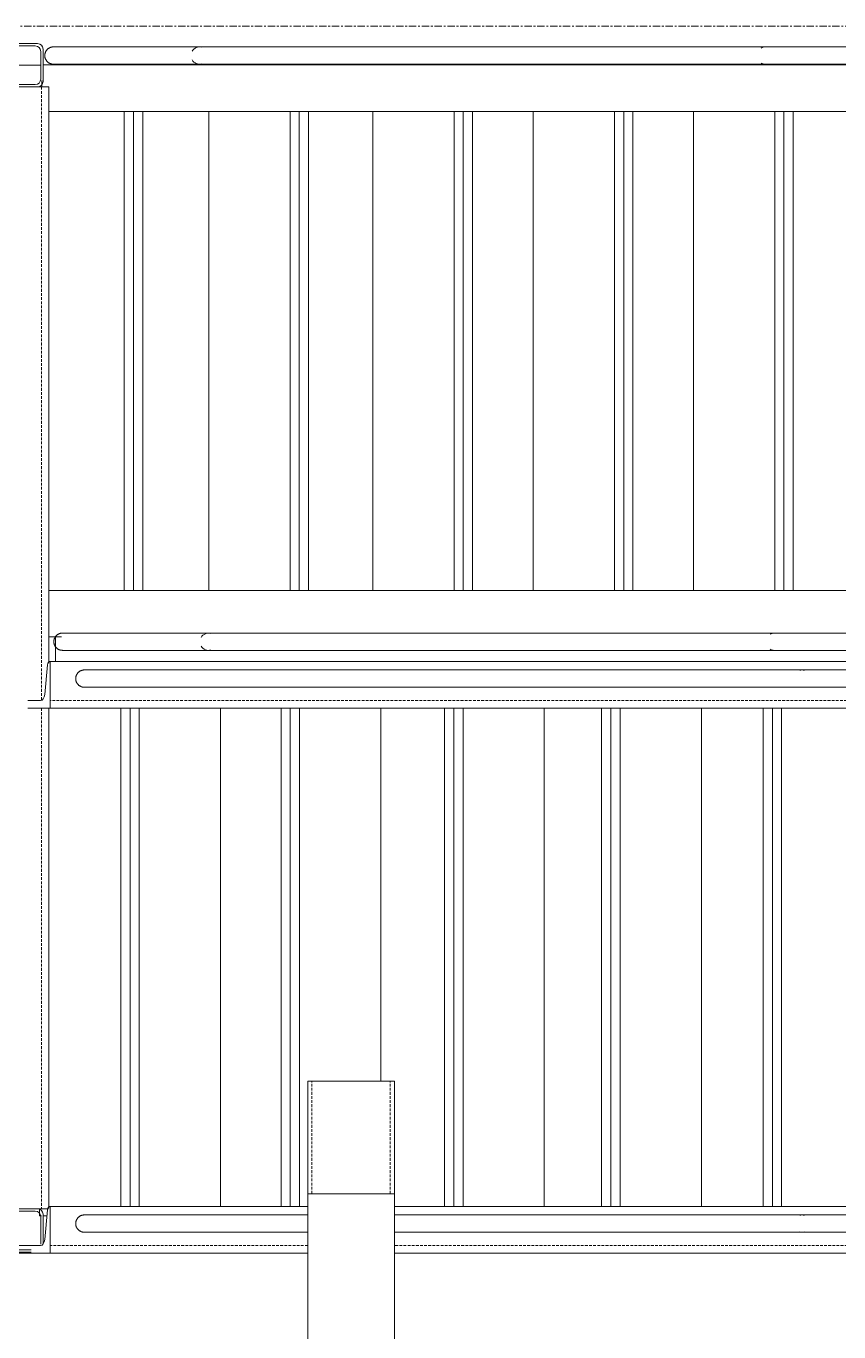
# Model space of a CAD drawing. Header units: centimetres. Extents: x -14291 to 3948, y -1225 to 8033.
# Drawn here: x -12953.8 to -12813, y 5462.3 to 5688.5 of the extents above; entities that cross this region are included whole.
import ezdxf

# ---------------------------------------------------------------- set-up
doc = ezdxf.new("R2010")
doc.units = ezdxf.units.CM
doc.linetypes.add('Grid Line', pattern=[2.2225, 1.27, -0.3175, 0.3175, -0.3175])
doc.linetypes.add('Hidden', pattern=[0.714375, 0.47625, -0.238125])
for name, color, linetype, lineweight in [('A-FLOR-HRAL', 7, 'Continuous', 9), ('S-BEAM', 7, 'Continuous', 9), ('S-COLS', 7, 'Continuous', 9), ('S-GRID', 7, 'Continuous', 9)]:
    doc.layers.add(name, color=color, linetype=linetype, lineweight=lineweight)

# ---------------------------------------------------------------- blocks, each defined once
blk = doc.blocks.new('C Shapes - C8x16-1788166-N01 - Planta Envigados')
at = {"layer": 'S-BEAM'}
for p, q in [((-13251.33, 5480.3), (-13251.16, 5480.3)), ((-13251.33, 5480.3), (-13251.33, 5460.83)), ((-13250.53, 5480.3), (-13251.16, 5480.3)), ((-13250.53, 5480.3), (-13250.01, 5480.3)), ((-13250.01, 5480.3), (-13248.76, 5480.3)), ((-13248.76, 5480.3), (-13238.9, 5480.3)), ((-13238.9, 5480.3), (-13237.64, 5480.3)), ((-13237.64, 5480.3), (-13237.13, 5480.3)), ((-13236.5, 5480.3), (-13237.13, 5480.3)), ((-13236.5, 5480.3), (-13236.33, 5480.3)), ((-13236.33, 5480.3), (-13236.33, 5460.83))]:
    blk.add_line(p, q, dxfattribs=at)
at = {"layer": 'S-BEAM', "linetype": 'Hidden'}
for p, q in [((-13250.62, 5460.83), (-13250.62, 5480.3)), ((-13237.04, 5460.83), (-13237.04, 5480.3))]:
    blk.add_line(p, q, dxfattribs=at)
blk = doc.blocks.new('HSS Rectangular-Column - 75 x 75-1752346-N01 - Planta Envigados')
at = {"layer": 'S-COLS'}
for p, q in [((-3.75, -0.17), (-3.75, 2.8)), ((-3.35, 2.4), (-3.35, -0.17)), ((-2.8, 3.75), (2.8, 3.75)), ((2.4, 3.35), (-2.4, 3.35)), ((3.35, -2.4), (3.35, 2.4)), ((3.75, 2.8), (3.75, -2.8)), ((2.8, -3.75), (-2.8, -3.75)), ((-2.4, -3.35), (2.4, -3.35))]:
    blk.add_line(p, q, dxfattribs=at)
for centre, radius, start, end in [((-2.8, 2.8), 0.95, 90, 180), ((-2.8, 2.8), 0.95, 90, 180), ((-2.4, 2.4), 0.952, 90, 180), ((-2.4, 2.4), 0.952, 90, 180), ((2.4, 2.4), 0.953, 360, 90), ((2.4, 2.4), 0.953, 360, 90), ((2.8, 2.8), 0.95, 360, 90), ((2.8, 2.8), 0.95, 360, 90), ((-2.8, -2.8), 0.95, 180.9043, 270), ((-2.4, -2.4), 0.952, 210, 270), ((-2.8, -2.8), 0.95, 247.0538, 270), ((-2.4, -2.4), 0.952, 240, 270), ((2.4, -2.4), 0.952, 270, 360), ((2.8, -2.8), 0.95, 270, 360)]:
    blk.add_arc(centre, radius, start, end, dxfattribs=at)
blk = doc.blocks.new('HSS Rectangular-Column - 75 x 75-V64-N01 - Planta Envigados')
at = {"layer": 'S-COLS'}
for p, q in [((-3.75, -2.8), (-3.75, 2.8)), ((-3.35, 2.4), (-3.35, -2.4)), ((-2.8, 3.75), (2.8, 3.75)), ((2.4, 3.35), (-2.4, 3.35)), ((3.35, -2.4), (3.35, 2.4)), ((3.75, 2.8), (3.75, -2.37)), ((1.67, -3.75), (-2.8, -3.75)), ((-2.4, -3.35), (1.67, -3.35))]:
    blk.add_line(p, q, dxfattribs=at)
for centre, radius, start, end in [((-2.8, 2.8), 0.95, 90, 180), ((-2.4, 2.4), 0.952, 90, 180), ((2.4, 2.4), 0.953, 360, 90), ((2.8, 2.8), 0.95, 360, 90), ((-2.8, -2.8), 0.95, 180, 270), ((-2.4, -2.4), 0.953, 180, 270)]:
    blk.add_arc(centre, radius, start, end, dxfattribs=at)
blk = doc.blocks.new('C Shapes - C12X25-V66-N01 - Planta Envigados')
at = {"layer": 'S-BEAM'}
for p, q in [((-94.71, -0.24), (-94.71, 1.71)), ((-94.71, 1.71), (5.13, 1.71)), ((12.91, 1.71), (99.54, 1.71)), ((99.64, 1.63), (99.64, -0.24)), ((-94.71, -6.34), (-94.71, -5.84)), ((99.64, -6.34), (-94.71, -6.34)), ((99.64, -5.84), (99.64, -6.34))]:
    blk.add_line(p, q, dxfattribs=at)
at = {"layer": 'S-BEAM', "linetype": 'Hidden'}
for p, q in [((-94.71, 0.42), (11.71, 0.42)), ((12.91, 0.42), (99.64, 0.42))]:
    blk.add_line(p, q, dxfattribs=at)
blk = doc.blocks.new('Railings 6 - Railings 6-1757785-N01 - Planta Envigados')
at = {"layer": 'A-FLOR-HRAL', "color": 8, "true_color": 0x808080}
for p, q in [((-12713.62, 5681.75), (-12945.29, 5681.75)), ((-12945.29, 5678.75), (-12713.62, 5678.75))]:
    blk.add_line(p, q, dxfattribs=at)
at = {"layer": 'A-FLOR-HRAL', "color": 8, "true_color": 0x808080, "flags": 128}
for points in [[(-12950.19, 5680.25), (-12950.19, 5680.31), (-12950.19, 5680.37), (-12950.18, 5680.43), (-12950.17, 5680.49), (-12950.16, 5680.55), (-12950.15, 5680.61), (-12950.13, 5680.67), (-12950.11, 5680.73), (-12950.09, 5680.78), (-12950.07, 5680.84), (-12950.05, 5680.89), (-12950.02, 5680.95), (-12949.99, 5681), (-12949.96, 5681.05), (-12949.93, 5681.1), (-12949.89, 5681.15), (-12949.86, 5681.2), (-12949.82, 5681.24), (-12949.78, 5681.29), (-12949.74, 5681.33), (-12949.69, 5681.37), (-12949.65, 5681.41), (-12949.6, 5681.45), (-12949.55, 5681.48), (-12949.5, 5681.52), (-12949.45, 5681.55), (-12949.4, 5681.58), (-12949.34, 5681.6), (-12949.29, 5681.63), (-12949.23, 5681.65), (-12949.18, 5681.67), (-12949.12, 5681.69), (-12949.06, 5681.71), (-12949, 5681.72), (-12948.95, 5681.73), (-12948.89, 5681.74), (-12948.83, 5681.75), (-12948.77, 5681.75), (-12948.71, 5681.75), (-12948.69, 5681.75)], [(-12948.69, 5678.75), (-12948.75, 5678.76), (-12948.81, 5678.76), (-12948.87, 5678.76), (-12948.93, 5678.77), (-12948.99, 5678.78), (-12949.05, 5678.8), (-12949.1, 5678.81), (-12949.16, 5678.83), (-12949.22, 5678.85), (-12949.27, 5678.87), (-12949.33, 5678.9), (-12949.38, 5678.92), (-12949.44, 5678.95), (-12949.49, 5678.98), (-12949.54, 5679.02), (-12949.59, 5679.05), (-12949.63, 5679.09), (-12949.68, 5679.13), (-12949.72, 5679.17), (-12949.77, 5679.21), (-12949.81, 5679.25), (-12949.85, 5679.3), (-12949.88, 5679.35), (-12949.92, 5679.39), (-12949.95, 5679.44), (-12949.98, 5679.49), (-12950.01, 5679.55), (-12950.04, 5679.6), (-12950.07, 5679.66), (-12950.09, 5679.71), (-12950.11, 5679.77), (-12950.13, 5679.82), (-12950.14, 5679.88), (-12950.16, 5679.94), (-12950.17, 5680), (-12950.18, 5680.06), (-12950.18, 5680.12), (-12950.19, 5680.18), (-12950.19, 5680.24), (-12950.19, 5680.25)], [(-12945.29, 5681.75), (-12945.54, 5681.75), (-12945.8, 5681.75), (-12946.04, 5681.75), (-12946.27, 5681.75), (-12946.5, 5681.75), (-12946.71, 5681.75), (-12946.92, 5681.75), (-12947.11, 5681.75), (-12947.3, 5681.75), (-12947.47, 5681.75), (-12947.64, 5681.75), (-12947.79, 5681.75), (-12947.93, 5681.75), (-12948.06, 5681.75), (-12948.18, 5681.75), (-12948.29, 5681.75), (-12948.38, 5681.75), (-12948.46, 5681.75), (-12948.53, 5681.75), (-12948.59, 5681.75), (-12948.63, 5681.75), (-12948.67, 5681.75), (-12948.68, 5681.75), (-12948.69, 5681.75)], [(-12948.69, 5681.75), (-12948.68, 5681.75), (-12948.66, 5681.75), (-12948.63, 5681.75), (-12948.59, 5681.75), (-12948.53, 5681.75), (-12948.46, 5681.75), (-12948.38, 5681.75), (-12948.28, 5681.75), (-12948.18, 5681.75), (-12948.06, 5681.75), (-12947.93, 5681.75), (-12947.79, 5681.75), (-12947.63, 5681.75), (-12947.47, 5681.75), (-12947.29, 5681.75), (-12947.11, 5681.75), (-12946.91, 5681.75), (-12946.7, 5681.75), (-12946.49, 5681.75), (-12946.26, 5681.75), (-12946.03, 5681.75), (-12945.79, 5681.75), (-12945.54, 5681.75)], [(-12948.69, 5678.75), (-12948.68, 5678.75), (-12948.66, 5678.75), (-12948.63, 5678.75), (-12948.59, 5678.75), (-12948.53, 5678.75), (-12948.46, 5678.75), (-12948.38, 5678.75), (-12948.28, 5678.75), (-12948.18, 5678.75), (-12948.06, 5678.75), (-12947.93, 5678.75), (-12947.79, 5678.75), (-12947.63, 5678.75), (-12947.47, 5678.75), (-12947.29, 5678.75), (-12947.11, 5678.75), (-12946.91, 5678.75), (-12946.7, 5678.75), (-12946.49, 5678.75), (-12946.26, 5678.75), (-12946.03, 5678.75), (-12945.79, 5678.75), (-12945.54, 5678.75), (-12945.29, 5678.75)], [(-12945.39, 5678.75), (-12945.64, 5678.75), (-12945.89, 5678.75), (-12946.13, 5678.75), (-12946.36, 5678.75), (-12946.58, 5678.75), (-12946.79, 5678.75), (-12947, 5678.75), (-12947.19, 5678.75), (-12947.37, 5678.75), (-12947.54, 5678.75), (-12947.7, 5678.75), (-12947.85, 5678.75), (-12947.99, 5678.75), (-12948.11, 5678.75), (-12948.22, 5678.75), (-12948.33, 5678.75), (-12948.42, 5678.75), (-12948.49, 5678.75), (-12948.56, 5678.75), (-12948.61, 5678.75), (-12948.65, 5678.75), (-12948.67, 5678.75), (-12948.69, 5678.75), (-12948.69, 5678.75)]]:
    blk.add_lwpolyline(points, dxfattribs=at)
at = {"layer": 'A-FLOR-HRAL', "color": 8, "true_color": 0x808080}
for centre, start, end in [((-12923.37, 5680.25), 75, 150), ((-12825.36, 5680.25), 90, 120), ((-12923.37, 5680.25), 210, 285), ((-12825.36, 5680.25), 240, 270)]:
    blk.add_arc(centre, 1.5, start, end, dxfattribs=at)
blk = doc.blocks.new('C Shapes - C12X25-V70-N01 - Planta Envigados')
at = {"layer": 'S-BEAM'}
for p, q in [((0.56, 1.71), (4.85, 1.71)), ((-98.46, -6.34), (-98.46, -0.87)), ((-98.1, -6.34), (-98.46, -6.34)), ((-97.46, -6.34), (-97.86, -6.34)), ((-96.33, -6.34), (-96.65, -6.34)), ((-95.09, -6.34), (-95.92, -6.34))]:
    blk.add_line(p, q, dxfattribs=at)
blk = doc.blocks.new('C Shapes - C12X25-1759686-N01 - Planta Envigados')
at = {"layer": 'S-BEAM', "linetype": 'Hidden'}
blk.add_line((-12694.42, 5571.69), (-12949.6, 5571.69), dxfattribs=at)
blk = doc.blocks.new('Railings 12 - Railings 6-1759811-N01 - Planta Envigados')
at = {"layer": 'A-FLOR-HRAL', "color": 8, "true_color": 0x808080}
for p, q in [((-12958.19, 5681.75), (-12967.39, 5681.75)), ((-12726.52, 5681.75), (-12958.19, 5681.75)), ((-12967.39, 5678.75), (-12958.19, 5678.75)), ((-12958.19, 5678.75), (-12726.52, 5678.75))]:
    blk.add_line(p, q, dxfattribs=at)
at = {"layer": 'A-FLOR-HRAL', "color": 8, "true_color": 0x808080, "flags": 128}
for points in [[(-12972.29, 5680.25), (-12972.29, 5680.31), (-12972.28, 5680.37), (-12972.28, 5680.43), (-12972.27, 5680.49), (-12972.26, 5680.55), (-12972.25, 5680.61), (-12972.23, 5680.67), (-12972.21, 5680.73), (-12972.19, 5680.78), (-12972.17, 5680.84), (-12972.15, 5680.89), (-12972.12, 5680.95), (-12972.09, 5681), (-12972.06, 5681.05), (-12972.03, 5681.1), (-12971.99, 5681.15), (-12971.96, 5681.2), (-12971.92, 5681.24), (-12971.88, 5681.29), (-12971.83, 5681.33), (-12971.79, 5681.37), (-12971.74, 5681.41), (-12971.7, 5681.45), (-12971.65, 5681.48), (-12971.6, 5681.52), (-12971.55, 5681.55), (-12971.5, 5681.58), (-12971.44, 5681.6), (-12971.39, 5681.63), (-12971.33, 5681.65), (-12971.28, 5681.67), (-12971.22, 5681.69), (-12971.16, 5681.71), (-12971.1, 5681.72), (-12971.04, 5681.73), (-12970.98, 5681.74), (-12970.92, 5681.75), (-12970.86, 5681.75), (-12970.8, 5681.75), (-12970.79, 5681.75)], [(-12970.79, 5678.75), (-12970.85, 5678.76), (-12970.91, 5678.76), (-12970.97, 5678.76), (-12971.03, 5678.77), (-12971.09, 5678.78), (-12971.15, 5678.8), (-12971.2, 5678.81), (-12971.26, 5678.83), (-12971.32, 5678.85), (-12971.37, 5678.87), (-12971.43, 5678.9), (-12971.48, 5678.92), (-12971.53, 5678.95), (-12971.59, 5678.98), (-12971.64, 5679.02), (-12971.68, 5679.05), (-12971.73, 5679.09), (-12971.78, 5679.13), (-12971.82, 5679.17), (-12971.86, 5679.21), (-12971.91, 5679.25), (-12971.94, 5679.3), (-12971.98, 5679.35), (-12972.02, 5679.39), (-12972.05, 5679.44), (-12972.08, 5679.49), (-12972.11, 5679.55), (-12972.14, 5679.6), (-12972.16, 5679.66), (-12972.19, 5679.71), (-12972.21, 5679.77), (-12972.23, 5679.82), (-12972.24, 5679.88), (-12972.26, 5679.94), (-12972.27, 5680), (-12972.28, 5680.06), (-12972.28, 5680.12), (-12972.29, 5680.18), (-12972.29, 5680.24), (-12972.29, 5680.25)], [(-12970.79, 5681.75), (-12970.78, 5681.75), (-12970.76, 5681.75), (-12970.73, 5681.75), (-12970.69, 5681.75), (-12970.63, 5681.75), (-12970.56, 5681.75), (-12970.48, 5681.75), (-12970.38, 5681.75), (-12970.28, 5681.75), (-12970.16, 5681.75), (-12970.03, 5681.75), (-12969.88, 5681.75), (-12969.73, 5681.75), (-12969.57, 5681.75), (-12969.39, 5681.75), (-12969.21, 5681.75), (-12969.01, 5681.75), (-12968.8, 5681.75), (-12968.59, 5681.75), (-12968.36, 5681.75), (-12968.13, 5681.75), (-12967.89, 5681.75), (-12967.64, 5681.75), (-12967.39, 5681.75)], [(-12958.19, 5681.75), (-12958.46, 5681.75), (-12958.73, 5681.75), (-12959.01, 5681.75), (-12959.29, 5681.75), (-12959.58, 5681.75), (-12959.88, 5681.75), (-12960.18, 5681.75), (-12960.49, 5681.75), (-12960.79, 5681.75), (-12961.1, 5681.75), (-12961.42, 5681.75), (-12961.74, 5681.75), (-12962.05, 5681.75), (-12962.37, 5681.75), (-12962.69, 5681.75), (-12963.01, 5681.75), (-12963.33, 5681.75), (-12963.65, 5681.75), (-12963.97, 5681.75), (-12964.28, 5681.75), (-12964.6, 5681.75), (-12964.91, 5681.75), (-12965.21, 5681.75), (-12965.52, 5681.75), (-12965.81, 5681.75), (-12966.11, 5681.75), (-12966.4, 5681.75), (-12966.68, 5681.75), (-12966.96, 5681.75), (-12967.23, 5681.75), (-12967.49, 5681.75), (-12967.74, 5681.75), (-12967.99, 5681.75), (-12968.23, 5681.75), (-12968.46, 5681.75), (-12968.68, 5681.75), (-12968.89, 5681.75), (-12969.09, 5681.75), (-12969.29, 5681.75), (-12969.47, 5681.75), (-12969.64, 5681.75), (-12969.8, 5681.75), (-12969.95, 5681.75), (-12970.08, 5681.75), (-12970.21, 5681.75), (-12970.32, 5681.75), (-12970.42, 5681.75), (-12970.51, 5681.75), (-12970.59, 5681.75), (-12970.66, 5681.75), (-12970.71, 5681.75), (-12970.75, 5681.75), (-12970.77, 5681.75), (-12970.79, 5681.75), (-12970.79, 5681.75)], [(-12967.39, 5678.75), (-12967.64, 5678.75), (-12967.89, 5678.75), (-12968.14, 5678.75), (-12968.37, 5678.75), (-12968.59, 5678.75), (-12968.81, 5678.75), (-12969.02, 5678.75), (-12969.21, 5678.75), (-12969.4, 5678.75), (-12969.57, 5678.75), (-12969.74, 5678.75), (-12969.89, 5678.75), (-12970.03, 5678.75), (-12970.16, 5678.75), (-12970.28, 5678.75), (-12970.39, 5678.75), (-12970.48, 5678.75), (-12970.56, 5678.75), (-12970.63, 5678.75), (-12970.69, 5678.75), (-12970.73, 5678.75), (-12970.76, 5678.75), (-12970.78, 5678.75), (-12970.79, 5678.75)], [(-12970.79, 5678.75), (-12970.78, 5678.75), (-12970.76, 5678.75), (-12970.73, 5678.75), (-12970.69, 5678.75), (-12970.63, 5678.75), (-12970.56, 5678.75), (-12970.48, 5678.75), (-12970.38, 5678.75), (-12970.28, 5678.75), (-12970.16, 5678.75), (-12970.03, 5678.75), (-12969.88, 5678.75), (-12969.73, 5678.75), (-12969.57, 5678.75), (-12969.39, 5678.75), (-12969.21, 5678.75), (-12969.01, 5678.75), (-12968.8, 5678.75), (-12968.59, 5678.75), (-12968.36, 5678.75), (-12968.13, 5678.75), (-12967.89, 5678.75), (-12967.64, 5678.75), (-12967.38, 5678.75), (-12967.11, 5678.75), (-12966.84, 5678.75), (-12966.56, 5678.75), (-12966.27, 5678.75), (-12965.98, 5678.75), (-12965.69, 5678.75), (-12965.39, 5678.75), (-12965.08, 5678.75), (-12964.77, 5678.75), (-12964.46, 5678.75), (-12964.15, 5678.75), (-12963.83, 5678.75), (-12963.51, 5678.75), (-12963.19, 5678.75), (-12962.88, 5678.75), (-12962.56, 5678.75), (-12962.24, 5678.75), (-12961.92, 5678.75), (-12961.6, 5678.75), (-12961.28, 5678.75), (-12960.97, 5678.75), (-12960.66, 5678.75), (-12960.35, 5678.75), (-12960.05, 5678.75), (-12959.75, 5678.75), (-12959.46, 5678.75), (-12959.17, 5678.75), (-12958.89, 5678.75), (-12958.61, 5678.75), (-12958.34, 5678.75), (-12958.19, 5678.75)]]:
    blk.add_lwpolyline(points, dxfattribs=at)
at = {"layer": 'A-FLOR-HRAL', "color": 8, "true_color": 0x808080}
for start, end in [(75, 105), (255, 285)]:
    blk.add_arc((-12846.45, 5680.25), 1.5, start, end, dxfattribs=at)
blk = doc.blocks.new('C Shapes - C12X25-V71-N01 - Planta Envigados')
at = {"layer": 'S-BEAM', "linetype": 'Hidden'}
for p, q in [((-12904.97, 5477.28), (-12949.6, 5477.28)), ((-12691.45, 5477.28), (-12889.97, 5477.28))]:
    blk.add_line(p, q, dxfattribs=at)
blk = doc.blocks.new('Railings 14 - Railings 6-1760021-N01 - Planta Envigados')
at = {"layer": 'A-FLOR-HRAL', "color": 8, "true_color": 0x808080}
for p, q in [((-12958.19, 5681.75), (-12967.39, 5681.75)), ((-12932.09, 5681.75), (-12958.19, 5681.75)), ((-12726.52, 5681.75), (-12917.09, 5681.75)), ((-12967.39, 5678.75), (-12958.19, 5678.75)), ((-12958.19, 5678.75), (-12932.09, 5678.75)), ((-12917.09, 5678.75), (-12726.52, 5678.75))]:
    blk.add_line(p, q, dxfattribs=at)
at = {"layer": 'A-FLOR-HRAL', "color": 8, "true_color": 0x808080, "flags": 128}
for points in [[(-12972.29, 5680.25), (-12972.29, 5680.31), (-12972.28, 5680.37), (-12972.28, 5680.43), (-12972.27, 5680.49), (-12972.26, 5680.55), (-12972.25, 5680.61), (-12972.23, 5680.67), (-12972.21, 5680.73), (-12972.19, 5680.78), (-12972.17, 5680.84), (-12972.15, 5680.89), (-12972.12, 5680.95), (-12972.09, 5681), (-12972.06, 5681.05), (-12972.03, 5681.1), (-12971.99, 5681.15), (-12971.96, 5681.2), (-12971.92, 5681.24), (-12971.88, 5681.29), (-12971.83, 5681.33), (-12971.79, 5681.37), (-12971.74, 5681.41), (-12971.7, 5681.45), (-12971.65, 5681.48), (-12971.6, 5681.52), (-12971.55, 5681.55), (-12971.5, 5681.58), (-12971.44, 5681.6), (-12971.39, 5681.63), (-12971.33, 5681.65), (-12971.28, 5681.67), (-12971.22, 5681.69), (-12971.16, 5681.71), (-12971.1, 5681.72), (-12971.04, 5681.73), (-12970.98, 5681.74), (-12970.92, 5681.75), (-12970.86, 5681.75), (-12970.8, 5681.75), (-12970.79, 5681.75)], [(-12970.79, 5678.75), (-12970.85, 5678.76), (-12970.91, 5678.76), (-12970.97, 5678.76), (-12971.03, 5678.77), (-12971.09, 5678.78), (-12971.15, 5678.8), (-12971.2, 5678.81), (-12971.26, 5678.83), (-12971.32, 5678.85), (-12971.37, 5678.87), (-12971.43, 5678.9), (-12971.48, 5678.92), (-12971.53, 5678.95), (-12971.59, 5678.98), (-12971.64, 5679.02), (-12971.68, 5679.05), (-12971.73, 5679.09), (-12971.78, 5679.13), (-12971.82, 5679.17), (-12971.86, 5679.21), (-12971.91, 5679.25), (-12971.94, 5679.3), (-12971.98, 5679.35), (-12972.02, 5679.39), (-12972.05, 5679.44), (-12972.08, 5679.49), (-12972.11, 5679.55), (-12972.14, 5679.6), (-12972.16, 5679.66), (-12972.19, 5679.71), (-12972.21, 5679.77), (-12972.23, 5679.82), (-12972.24, 5679.88), (-12972.26, 5679.94), (-12972.27, 5680), (-12972.28, 5680.06), (-12972.28, 5680.12), (-12972.29, 5680.18), (-12972.29, 5680.24), (-12972.29, 5680.25)], [(-12970.79, 5681.75), (-12970.78, 5681.75), (-12970.76, 5681.75), (-12970.73, 5681.75), (-12970.69, 5681.75), (-12970.63, 5681.75), (-12970.56, 5681.75), (-12970.48, 5681.75), (-12970.38, 5681.75), (-12970.28, 5681.75), (-12970.16, 5681.75), (-12970.03, 5681.75), (-12969.88, 5681.75), (-12969.73, 5681.75), (-12969.57, 5681.75), (-12969.39, 5681.75), (-12969.21, 5681.75), (-12969.01, 5681.75), (-12968.8, 5681.75), (-12968.59, 5681.75), (-12968.36, 5681.75), (-12968.13, 5681.75), (-12967.89, 5681.75), (-12967.64, 5681.75), (-12967.39, 5681.75)], [(-12958.19, 5681.75), (-12958.46, 5681.75), (-12958.73, 5681.75), (-12959.01, 5681.75), (-12959.29, 5681.75), (-12959.58, 5681.75), (-12959.88, 5681.75), (-12960.18, 5681.75), (-12960.49, 5681.75), (-12960.79, 5681.75), (-12961.1, 5681.75), (-12961.42, 5681.75), (-12961.74, 5681.75), (-12962.05, 5681.75), (-12962.37, 5681.75), (-12962.69, 5681.75), (-12963.01, 5681.75), (-12963.33, 5681.75), (-12963.65, 5681.75), (-12963.97, 5681.75), (-12964.28, 5681.75), (-12964.6, 5681.75), (-12964.91, 5681.75), (-12965.21, 5681.75), (-12965.52, 5681.75), (-12965.81, 5681.75), (-12966.11, 5681.75), (-12966.4, 5681.75), (-12966.68, 5681.75), (-12966.96, 5681.75), (-12967.23, 5681.75), (-12967.49, 5681.75), (-12967.74, 5681.75), (-12967.99, 5681.75), (-12968.23, 5681.75), (-12968.46, 5681.75), (-12968.68, 5681.75), (-12968.89, 5681.75), (-12969.09, 5681.75), (-12969.29, 5681.75), (-12969.47, 5681.75), (-12969.64, 5681.75), (-12969.8, 5681.75), (-12969.95, 5681.75), (-12970.08, 5681.75), (-12970.21, 5681.75), (-12970.32, 5681.75), (-12970.42, 5681.75), (-12970.51, 5681.75), (-12970.59, 5681.75), (-12970.66, 5681.75), (-12970.71, 5681.75), (-12970.75, 5681.75), (-12970.77, 5681.75), (-12970.79, 5681.75), (-12970.79, 5681.75)], [(-12967.39, 5678.75), (-12967.64, 5678.75), (-12967.89, 5678.75), (-12968.14, 5678.75), (-12968.37, 5678.75), (-12968.59, 5678.75), (-12968.81, 5678.75), (-12969.02, 5678.75), (-12969.21, 5678.75), (-12969.4, 5678.75), (-12969.57, 5678.75), (-12969.74, 5678.75), (-12969.89, 5678.75), (-12970.03, 5678.75), (-12970.16, 5678.75), (-12970.28, 5678.75), (-12970.39, 5678.75), (-12970.48, 5678.75), (-12970.56, 5678.75), (-12970.63, 5678.75), (-12970.69, 5678.75), (-12970.73, 5678.75), (-12970.76, 5678.75), (-12970.78, 5678.75), (-12970.79, 5678.75)], [(-12970.79, 5678.75), (-12970.78, 5678.75), (-12970.76, 5678.75), (-12970.73, 5678.75), (-12970.69, 5678.75), (-12970.63, 5678.75), (-12970.56, 5678.75), (-12970.48, 5678.75), (-12970.38, 5678.75), (-12970.28, 5678.75), (-12970.16, 5678.75), (-12970.03, 5678.75), (-12969.88, 5678.75), (-12969.73, 5678.75), (-12969.57, 5678.75), (-12969.39, 5678.75), (-12969.21, 5678.75), (-12969.01, 5678.75), (-12968.8, 5678.75), (-12968.59, 5678.75), (-12968.36, 5678.75), (-12968.13, 5678.75), (-12967.89, 5678.75), (-12967.64, 5678.75), (-12967.38, 5678.75), (-12967.11, 5678.75), (-12966.84, 5678.75), (-12966.56, 5678.75), (-12966.27, 5678.75), (-12965.98, 5678.75), (-12965.69, 5678.75), (-12965.39, 5678.75), (-12965.08, 5678.75), (-12964.77, 5678.75), (-12964.46, 5678.75), (-12964.15, 5678.75), (-12963.83, 5678.75), (-12963.51, 5678.75), (-12963.19, 5678.75), (-12962.88, 5678.75), (-12962.56, 5678.75), (-12962.24, 5678.75), (-12961.92, 5678.75), (-12961.6, 5678.75), (-12961.28, 5678.75), (-12960.97, 5678.75), (-12960.66, 5678.75), (-12960.35, 5678.75), (-12960.05, 5678.75), (-12959.75, 5678.75), (-12959.46, 5678.75), (-12959.17, 5678.75), (-12958.89, 5678.75), (-12958.61, 5678.75), (-12958.34, 5678.75), (-12958.19, 5678.75)]]:
    blk.add_lwpolyline(points, dxfattribs=at)
at = {"layer": 'A-FLOR-HRAL', "color": 8, "true_color": 0x808080}
for start, end in [(75, 105), (255, 285)]:
    blk.add_arc((-12846.45, 5680.25), 1.5, start, end, dxfattribs=at)
blk = doc.blocks.new('Railings 7 - Railings 6-1760190-N01 - Planta Envigados')
at = {"layer": 'A-FLOR-HRAL', "color": 8, "true_color": 0x808080}
for p, q in [((-12713.62, 5681.75), (-12945.29, 5681.75)), ((-12945.29, 5678.75), (-12713.62, 5678.75))]:
    blk.add_line(p, q, dxfattribs=at)
at = {"layer": 'A-FLOR-HRAL', "color": 8, "true_color": 0x808080, "flags": 128}
for points in [[(-12950.19, 5680.25), (-12950.19, 5680.31), (-12950.19, 5680.37), (-12950.18, 5680.43), (-12950.17, 5680.49), (-12950.16, 5680.55), (-12950.15, 5680.61), (-12950.13, 5680.67), (-12950.11, 5680.73), (-12950.09, 5680.78), (-12950.07, 5680.84), (-12950.05, 5680.89), (-12950.02, 5680.95), (-12949.99, 5681), (-12949.96, 5681.05), (-12949.93, 5681.1), (-12949.89, 5681.15), (-12949.86, 5681.2), (-12949.82, 5681.24), (-12949.78, 5681.29), (-12949.74, 5681.33), (-12949.69, 5681.37), (-12949.65, 5681.41), (-12949.6, 5681.45), (-12949.55, 5681.48), (-12949.5, 5681.52), (-12949.45, 5681.55), (-12949.4, 5681.58), (-12949.34, 5681.6), (-12949.29, 5681.63), (-12949.23, 5681.65), (-12949.18, 5681.67), (-12949.12, 5681.69), (-12949.06, 5681.71), (-12949, 5681.72), (-12948.95, 5681.73), (-12948.89, 5681.74), (-12948.83, 5681.75), (-12948.77, 5681.75), (-12948.71, 5681.75), (-12948.69, 5681.75)], [(-12948.69, 5678.75), (-12948.75, 5678.76), (-12948.81, 5678.76), (-12948.87, 5678.76), (-12948.93, 5678.77), (-12948.99, 5678.78), (-12949.05, 5678.8), (-12949.1, 5678.81), (-12949.16, 5678.83), (-12949.22, 5678.85), (-12949.27, 5678.87), (-12949.33, 5678.9), (-12949.38, 5678.92), (-12949.44, 5678.95), (-12949.49, 5678.98), (-12949.54, 5679.02), (-12949.59, 5679.05), (-12949.63, 5679.09), (-12949.68, 5679.13), (-12949.72, 5679.17), (-12949.77, 5679.21), (-12949.81, 5679.25), (-12949.85, 5679.3), (-12949.88, 5679.35), (-12949.92, 5679.39), (-12949.95, 5679.44), (-12949.98, 5679.49), (-12950.01, 5679.55), (-12950.04, 5679.6), (-12950.07, 5679.66), (-12950.09, 5679.71), (-12950.11, 5679.77), (-12950.13, 5679.82), (-12950.14, 5679.88), (-12950.16, 5679.94), (-12950.17, 5680), (-12950.18, 5680.06), (-12950.18, 5680.12), (-12950.19, 5680.18), (-12950.19, 5680.24), (-12950.19, 5680.25)], [(-12945.29, 5681.75), (-12945.54, 5681.75), (-12945.8, 5681.75), (-12946.04, 5681.75), (-12946.27, 5681.75), (-12946.5, 5681.75), (-12946.71, 5681.75), (-12946.92, 5681.75), (-12947.11, 5681.75), (-12947.3, 5681.75), (-12947.47, 5681.75), (-12947.64, 5681.75), (-12947.79, 5681.75), (-12947.93, 5681.75), (-12948.06, 5681.75), (-12948.18, 5681.75), (-12948.29, 5681.75), (-12948.38, 5681.75), (-12948.46, 5681.75), (-12948.53, 5681.75), (-12948.59, 5681.75), (-12948.63, 5681.75), (-12948.67, 5681.75), (-12948.68, 5681.75), (-12948.69, 5681.75)], [(-12948.69, 5681.75), (-12948.68, 5681.75), (-12948.66, 5681.75), (-12948.63, 5681.75), (-12948.59, 5681.75), (-12948.53, 5681.75), (-12948.46, 5681.75), (-12948.38, 5681.75), (-12948.28, 5681.75), (-12948.18, 5681.75), (-12948.06, 5681.75), (-12947.93, 5681.75), (-12947.79, 5681.75), (-12947.63, 5681.75), (-12947.47, 5681.75), (-12947.29, 5681.75), (-12947.11, 5681.75), (-12946.91, 5681.75), (-12946.7, 5681.75), (-12946.49, 5681.75), (-12946.26, 5681.75), (-12946.03, 5681.75), (-12945.79, 5681.75), (-12945.54, 5681.75)], [(-12948.69, 5678.75), (-12948.68, 5678.75), (-12948.66, 5678.75), (-12948.63, 5678.75), (-12948.59, 5678.75), (-12948.53, 5678.75), (-12948.46, 5678.75), (-12948.38, 5678.75), (-12948.28, 5678.75), (-12948.18, 5678.75), (-12948.06, 5678.75), (-12947.93, 5678.75), (-12947.79, 5678.75), (-12947.63, 5678.75), (-12947.47, 5678.75), (-12947.29, 5678.75), (-12947.11, 5678.75), (-12946.91, 5678.75), (-12946.7, 5678.75), (-12946.49, 5678.75), (-12946.26, 5678.75), (-12946.03, 5678.75), (-12945.79, 5678.75), (-12945.54, 5678.75), (-12945.29, 5678.75)], [(-12945.39, 5678.75), (-12945.64, 5678.75), (-12945.89, 5678.75), (-12946.13, 5678.75), (-12946.36, 5678.75), (-12946.58, 5678.75), (-12946.79, 5678.75), (-12947, 5678.75), (-12947.19, 5678.75), (-12947.37, 5678.75), (-12947.54, 5678.75), (-12947.7, 5678.75), (-12947.85, 5678.75), (-12947.99, 5678.75), (-12948.11, 5678.75), (-12948.22, 5678.75), (-12948.33, 5678.75), (-12948.42, 5678.75), (-12948.49, 5678.75), (-12948.56, 5678.75), (-12948.61, 5678.75), (-12948.65, 5678.75), (-12948.67, 5678.75), (-12948.69, 5678.75), (-12948.69, 5678.75)]]:
    blk.add_lwpolyline(points, dxfattribs=at)
at = {"layer": 'A-FLOR-HRAL', "color": 8, "true_color": 0x808080}
for centre, start, end in [((-12923.37, 5680.25), 75, 150), ((-12825.36, 5680.25), 90, 120), ((-12923.37, 5680.25), 210, 285), ((-12825.36, 5680.25), 240, 270)]:
    blk.add_arc(centre, 1.5, start, end, dxfattribs=at)
blk = doc.blocks.new('Railings 17 - Railings 16-1762217-N01 - Planta Envigados')
at = {"layer": 'A-FLOR-HRAL', "color": 8, "true_color": 0x808080}
for p, q in [((-12939.37, 5484.03), (-12939.37, 5570.39)), ((-12937.77, 5484.03), (-12937.77, 5570.39)), ((-12936.17, 5484.03), (-12936.17, 5570.39)), ((-12922.09, 5484.03), (-12922.09, 5570.39)), ((-12911.61, 5484.03), (-12911.61, 5570.39)), ((-12910, 5484.03), (-12910, 5570.39)), ((-12908.4, 5484.03), (-12908.4, 5570.39)), ((-12894.32, 5505.75), (-12894.32, 5570.39)), ((-12883.28, 5484.03), (-12883.28, 5570.39)), ((-12881.68, 5484.03), (-12881.68, 5570.39)), ((-12880.08, 5484.03), (-12880.08, 5570.39)), ((-12866, 5484.03), (-12866, 5570.39)), ((-12856.08, 5484.03), (-12856.08, 5570.39)), ((-12854.47, 5484.03), (-12854.47, 5570.39)), ((-12852.87, 5484.03), (-12852.87, 5570.39)), ((-12838.79, 5484.03), (-12838.79, 5570.39)), ((-12828.09, 5484.03), (-12828.09, 5570.39)), ((-12826.49, 5484.03), (-12826.49, 5570.39)), ((-12824.88, 5484.03), (-12824.88, 5570.39)), ((-12953.45, 5483.65), (-12953.45, 5482.42)), ((-12953.12, 5482.42), (-12953.45, 5482.42)), ((-12952.15, 5482.42), (-12952.85, 5482.42))]:
    blk.add_line(p, q, dxfattribs=at)
blk = doc.blocks.new('Railings 20 - Railings 16-1765549-N01 - Planta Envigados')
at = {"layer": 'A-FLOR-HRAL', "color": 8, "true_color": 0x808080}
for p, q in [((-12972.76, 5570.09), (-12972.76, 5487.1)), ((-12971.16, 5570.09), (-12971.16, 5487.1)), ((-12969.56, 5570.09), (-12969.56, 5487.1)), ((-12958.13, 5570.09), (-12958.13, 5487.1)), ((-12944.05, 5570.09), (-12944.05, 5487.1)), ((-12942.45, 5570.09), (-12942.45, 5487.1)), ((-12940.85, 5570.09), (-12940.85, 5487.1)), ((-12929.71, 5570.09), (-12929.71, 5487.1)), ((-12915.63, 5570.09), (-12915.63, 5487.1)), ((-12914.03, 5570.09), (-12914.03, 5487.1)), ((-12912.43, 5570.09), (-12912.43, 5487.1)), ((-12901.92, 5570.09), (-12901.92, 5487.1)), ((-12887.84, 5570.09), (-12887.84, 5487.1)), ((-12886.24, 5570.09), (-12886.24, 5487.1)), ((-12884.64, 5570.09), (-12884.64, 5487.1)), ((-12874.16, 5570.09), (-12874.16, 5487.1)), ((-12860.08, 5570.09), (-12860.08, 5487.1)), ((-12858.48, 5570.09), (-12858.48, 5487.1)), ((-12856.87, 5570.09), (-12856.87, 5487.1))]:
    blk.add_line(p, q, dxfattribs=at)

msp = doc.modelspace()

# ---------------------------------------------------------------- linework, layer by layer
at = {"layer": 'S-BEAM'}
for p, q in [((-12710.101, 5681.827), (-12950.832, 5681.827)), ((-12951.019, 5678.004), (-12951.019, 5679.143)), ((-12710.101, 5673.775), (-12949.834, 5673.775)), ((-12949.834, 5590.783), (-12711.128, 5590.783)), ((-12947.646, 5582.732), (-12949.834, 5582.732)), ((-12949.595, 5578.442), (-12949.693, 5578.442)), ((-12949.595, 5570.391), (-12949.595, 5578.442)), ((-12694.415, 5578.442), (-12949.595, 5578.442)), ((-12950.052, 5577.911), (-12950.544, 5572.749)), ((-12951.262, 5571.686), (-12953.482, 5571.686)), ((-12953.482, 5570.391), (-12949.595, 5570.391)), ((-12949.595, 5570.391), (-12694.415, 5570.391)), ((-12904.972, 5486.27), (-12889.972, 5486.27)), ((-12904.972, 5486.27), (-12904.972, 5114.937)), ((-12889.972, 5114.937), (-12889.972, 5486.27)), ((-12950.052, 5483.501), (-12950.544, 5478.34)), ((-12949.595, 5484.033), (-12949.693, 5484.033)), ((-12949.595, 5475.981), (-12949.595, 5484.033)), ((-12949.595, 5484.033), (-12904.972, 5484.033)), ((-12889.972, 5484.033), (-12677.034, 5484.033)), ((-12951.262, 5477.277), (-12958.161, 5477.277)), ((-12958.239, 5475.981), (-12949.595, 5475.981)), ((-12904.972, 5475.981), (-12949.595, 5475.981)), ((-12693.774, 5475.981), (-12889.972, 5475.981))]:
    msp.add_line(p, q, dxfattribs=at)
for centre, major_axis, start_param, end_param in [((-12949.693, 5577.806), (0, 0.636), 0, 1.4056882), ((-12951.262, 5572.959), (0, 1.273), 3.1415927, 4.5472808), ((-12949.693, 5483.397), (0, 0.636), 0, 1.4056882), ((-12951.262, 5478.549), (0, 1.273), 3.1415927, 4.5472808)]:
    msp.add_ellipse(centre, major_axis=major_axis, ratio=0.5718949, start_param=start_param, end_param=end_param, dxfattribs=at)
at = {"layer": 'S-GRID', "color": 253, "linetype": 'Grid Line', "true_color": 0xaaaaaa}
msp.add_line((-14005.363, 5688.539), (2922.583, 5688.539), dxfattribs=at)

# ---------------------------------------------------------------- block references
at = {"layer": 'A-FLOR-HRAL', "color": 8, "true_color": 0x808080}
for name, p in [('Railings 6 - Railings 6-1757785-N01 - Planta Envigados', (-0.34, 3.187)), ('Railings 20 - Railings 16-1765549-N01 - Planta Envigados', (36, 103.681)), ('Railings 7 - Railings 6-1760190-N01 - Planta Envigados', (1.227, -98.353)), ('Railings 12 - Railings 6-1759811-N01 - Planta Envigados', (27.115, -104.753)), ('Railings 17 - Railings 16-1762217-N01 - Planta Envigados', (2, 0)), ('Railings 14 - Railings 6-1760021-N01 - Planta Envigados', (27.115, -199.163))]:
    msp.add_blockref(name, p, dxfattribs=at)
at = {"layer": 'S-BEAM', "rotation": 270}
for name, p in [('C Shapes - C12X25-V70-N01 - Planta Envigados', (-12950.363, 5583.296)), ('C Shapes - C12X25-V66-N01 - Planta Envigados', (-12951.546, 5583.296))]:
    msp.add_blockref(name, p, dxfattribs=at)
at = {"layer": 'S-BEAM', "linetype": 'Hidden'}
for name in ['C Shapes - C12X25-1759686-N01 - Planta Envigados', 'C Shapes - C12X25-V71-N01 - Planta Envigados']:
    msp.add_blockref(name, (0, 0), dxfattribs=at)
at = {"layer": 'S-BEAM'}
msp.add_blockref('C Shapes - C8x16-1788166-N01 - Planta Envigados', (346.356, 25.445), dxfattribs=at)
at = {"layer": 'S-COLS'}
for name, p in [('HSS Rectangular-Column - 75 x 75-1752346-N01 - Planta Envigados', (-12954.582, 5681.754)), ('HSS Rectangular-Column - 75 x 75-V64-N01 - Planta Envigados', (-12954.582, 5479.904))]:
    msp.add_blockref(name, p, dxfattribs=at)

doc.saveas('drawing.dxf')
